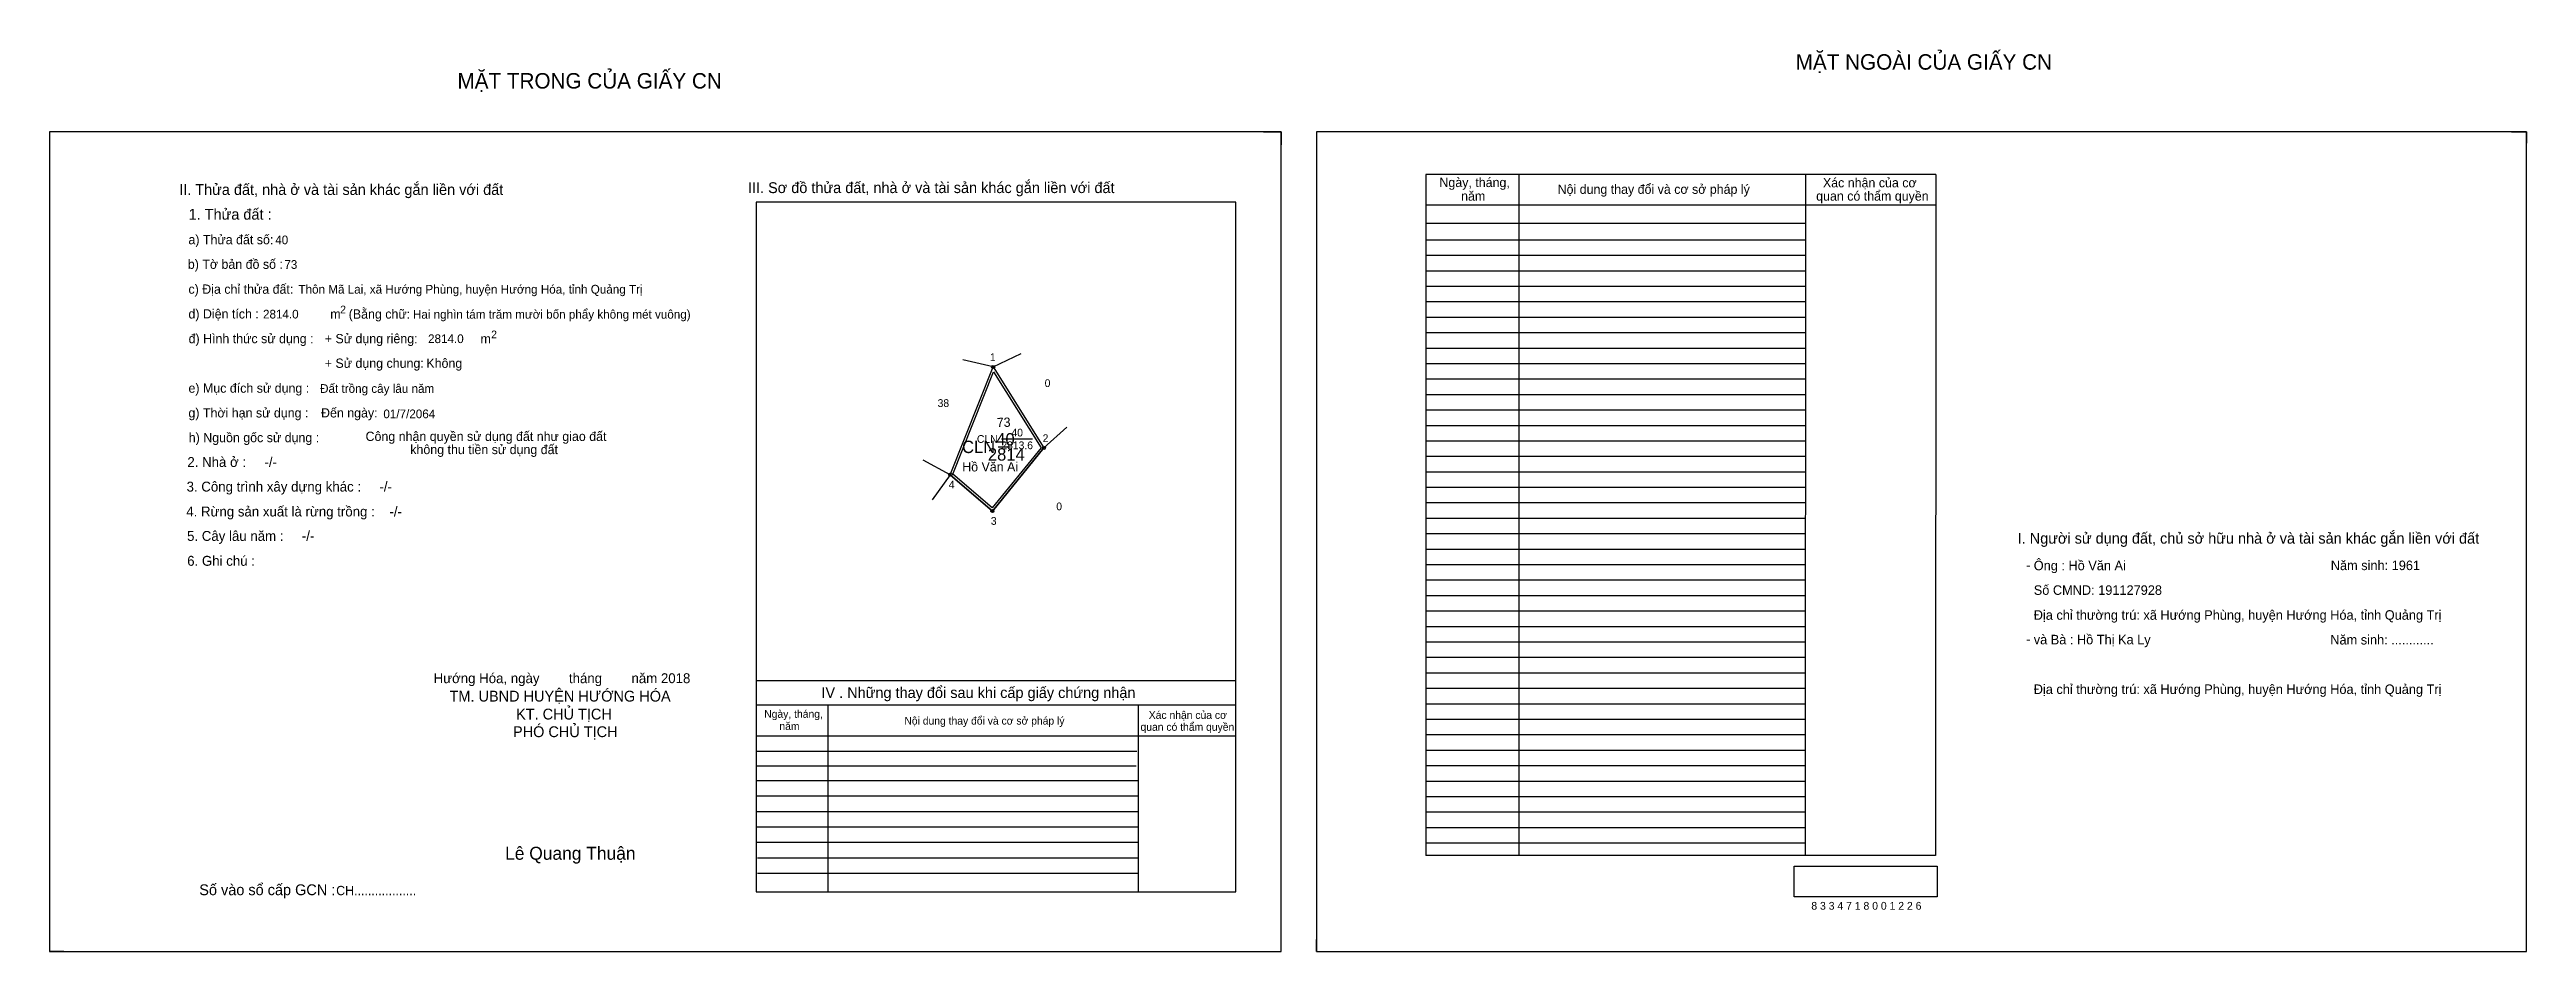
# Model space of a CAD drawing. Extents: x 532864 to 536371, y 1846471 to 1847054.
# Drawn here: x 534770 to 536371, y 1846471 to 1847054 of the extents above.
import ezdxf

# ---------------------------------------------------------------- set-up
doc = ezdxf.new("R2010")
doc.units = 0
for name, color, linetype in [('Default', 7, 'Continuous'), ('Level 10', 7, 'Continuous'), ('Level 11', 7, 'Continuous'), ('Level 13', 7, 'Continuous'), ('Level 2', 7, 'Continuous'), ('Level 27', 7, 'Continuous'), ('Level 3', 7, 'Continuous'), ('Level 36', 7, 'Continuous'), ('Level 4', 7, 'Continuous'), ('Level 5', 7, 'Continuous'), ('Level 55', 7, 'Continuous'), ('Level 6', 7, 'Continuous'), ('Level 7', 7, 'Continuous'), ('Level 8', 7, 'Continuous'), ('Level 9', 7, 'Continuous')]:
    doc.layers.add(name, color=color, linetype=linetype)

msp = doc.modelspace()

# ---------------------------------------------------------------- linework, layer by layer
at = {"layer": 'Level 10'}
for p, q in [((535554.4, 1847000.6), (535565.8, 1847000.6)), ((535565.8, 1847000.6), (535565.8, 1846992.2)), ((536361.2, 1847000.6), (536370.8, 1847000.6)), ((536370.8, 1847000.6), (536370.8, 1846993.2)), ((535379.1, 1846755.4), (535412.4, 1846796.2)), ((535351.9, 1846778.9), (535379.1, 1846755.4)), ((534769.6, 1846478.4), (534769.6, 1846470.6)), ((535588.6, 1846470.6), (535588.6, 1846478.4)), ((534778.8, 1846470.6), (534769.6, 1846470.6)), ((535588.6, 1846470.6), (535595.6, 1846470.6))]:
    msp.add_line(p, q, dxfattribs=at)
for points in [[(534769.6, 1846470.6), (535565.8, 1846470.6), (535565.8, 1847000.6), (534769.6, 1847000.6)], [(535588.6, 1846470.6), (536370.8, 1846470.6), (536370.8, 1847000.6), (535588.6, 1847000.6)], [(535351.9, 1846778.9), (535379.6, 1846848.6), (535412.4, 1846796.2), (535379.1, 1846755.4)], [(535353.5, 1846779.3), (535379.9, 1846845.5), (535410.7, 1846796.3), (535378.9, 1846757.4)]]:
    msp.add_lwpolyline(points, close=True, dxfattribs=at)
at = {"layer": 'Level 11'}
for centre in [(535379.6, 1846848.6), (535412.4, 1846796.2), (535351.9, 1846778.9), (535351.9, 1846778.9), (535379.1, 1846755.4)]:
    msp.add_circle(centre, 1, dxfattribs=at)
at = {"layer": 'Level 27'}
for p, q in [((535379.6, 1846848.6), (535397.6, 1846857.3)), ((535379.6, 1846848.6), (535360.1, 1846853.1)), ((535412.4, 1846796.2), (535427.2, 1846809.6)), ((535351.9, 1846778.9), (535334.3, 1846788.3)), ((535351.9, 1846778.9), (535340.2, 1846762.6))]:
    msp.add_line(p, q, dxfattribs=at)
at = {"layer": 'Level 6'}
msp.add_lwpolyline([(535897.5, 1846525.7), (535989.9, 1846525.7), (535989.9, 1846505.9), (535897.5, 1846505.9)], close=True, dxfattribs=at)
at = {"layer": 'Level 7'}
for p, q in [((535904.6, 1846930.6), (535659.4, 1846930.6)), ((535904.6, 1846920.6), (535659.4, 1846920.6)), ((535904.6, 1846910.6), (535659.4, 1846910.6)), ((535904.6, 1846900.6), (535659.4, 1846900.6)), ((535904.6, 1846890.6), (535659.4, 1846890.6)), ((535904.6, 1846880.6), (535659.4, 1846880.6)), ((535904.6, 1846870.6), (535659.4, 1846870.6)), ((535904.6, 1846860.6), (535659.4, 1846860.6)), ((535904.6, 1846850.6), (535659.4, 1846850.6)), ((535904.6, 1846840.6), (535659.4, 1846840.6)), ((535904.6, 1846830.6), (535659.4, 1846830.6)), ((535904.6, 1846820.6), (535659.4, 1846820.6)), ((535904.6, 1846810.6), (535659.4, 1846810.6)), ((535382.8, 1846796.9), (535390.9, 1846796.9)), ((535904.6, 1846800.6), (535659.4, 1846800.6)), ((535904.6, 1846790.6), (535659.4, 1846790.6)), ((535904.6, 1846780.6), (535659.4, 1846780.6)), ((535904.6, 1846770.6), (535659.4, 1846770.6)), ((535904.6, 1846760.6), (535659.4, 1846760.6)), ((535904.6, 1846750.6), (535659.4, 1846750.6)), ((535904.6, 1846740.6), (535659.4, 1846740.6)), ((535904.6, 1846730.6), (535659.4, 1846730.6)), ((535904.6, 1846720.6), (535659.4, 1846720.6)), ((535904.6, 1846710.6), (535659.4, 1846710.6)), ((535904.6, 1846700.6), (535659.4, 1846700.6)), ((535904.6, 1846690.6), (535659.4, 1846690.6)), ((535904.6, 1846680.6), (535659.4, 1846680.6)), ((535904.6, 1846670.6), (535659.4, 1846670.6)), ((535904.6, 1846660.6), (535659.4, 1846660.6)), ((535904.6, 1846650.6), (535659.4, 1846650.6)), ((535904.6, 1846640.6), (535659.4, 1846640.6)), ((535904.6, 1846630.6), (535659.4, 1846630.6)), ((535904.6, 1846620.6), (535659.4, 1846620.6)), ((535472.5, 1846599.9), (535226.4, 1846599.9)), ((535904.6, 1846610.6), (535659.4, 1846610.6)), ((535904.6, 1846600.6), (535659.4, 1846600.6)), ((535472.1, 1846590.4), (535226.4, 1846590.4)), ((535904.6, 1846590.6), (535659.4, 1846590.6)), ((535473.4, 1846581), (535226.4, 1846581)), ((535473.4, 1846571), (535226.4, 1846571)), ((535904.6, 1846580.6), (535659.4, 1846580.6)), ((535904.6, 1846570.6), (535659.4, 1846570.6)), ((535473.4, 1846561), (535226.4, 1846561)), ((535904.6, 1846560.6), (535659.4, 1846560.6)), ((535473.4, 1846551), (535226.4, 1846551)), ((535473.4, 1846541), (535226.4, 1846541)), ((535904.6, 1846550.6), (535659.4, 1846550.6)), ((535904.6, 1846540.6), (535659.4, 1846540.6)), ((535473.4, 1846531), (535227.2, 1846531)), ((535473.4, 1846521), (535227.2, 1846521))]:
    msp.add_line(p, q, dxfattribs=at)
at = {"layer": 'Level 8'}
for p, q in [((535989, 1846973.1), (535659.4, 1846973.1)), ((535659.4, 1846973.1), (535659.4, 1846532.6)), ((535719.4, 1846973.1), (535719.4, 1846532.6)), ((535904.7, 1846972.9), (535904.6, 1846532.6)), ((535989, 1846973.1), (535988.8, 1846532.6)), ((535536.4, 1846955.2), (535226.4, 1846955.2)), ((535226.4, 1846955.2), (535226.4, 1846509.2)), ((535536.4, 1846509.2), (535536.4, 1846955.2)), ((535989, 1846953.1), (535659.4, 1846953.1)), ((535904.6, 1846941.3), (535659.4, 1846941.3)), ((535536.4, 1846645.6), (535226.4, 1846645.6)), ((535536.4, 1846629.9), (535226.4, 1846629.9)), ((535272.7, 1846629.9), (535272.7, 1846509.2)), ((535473.4, 1846629.9), (535473.4, 1846509.2)), ((535536.4, 1846609.9), (535226.4, 1846609.9)), ((535988.8, 1846532.6), (535659.4, 1846532.6)), ((535226.4, 1846509.2), (535536.4, 1846509.2))]:
    msp.add_line(p, q, dxfattribs=at)
at = {"layer": 'Level 9'}
msp.add_line((535384.9, 1846802), (535405, 1846802), dxfattribs=at)

# ---------------------------------------------------------------- texts
at = {"layer": 'Default'}
for s, p in [('e) Mục đích sử dụng :', (534859.4, 1846831.9)), ('g) Thời hạn sử dụng :', (534859.4, 1846815.9)), ('Đến ngày:', (534945.1, 1846815.9)), ('h) Nguồn gốc sử dụng :', (534859.6, 1846799.9)), ('Công nhận quyền sử dụng đất như giao đất', (534973.9, 1846800.7)), ('không thu tiền sử dụng đất', (535002.8, 1846792.2))]:
    msp.add_text(s, height=6, dxfattribs=at).set_placement(p)
at = {"layer": 'Level 13'}
for s, p in [('40', (535391.4, 1846803.6)), ('CLN', (535369.1, 1846799.5)), ('2813.6', (535384.9, 1846795.4))]:
    msp.add_text(s, height=5, dxfattribs=at).set_placement(p)
at = {"layer": 'Level 2'}
msp.add_text('Hồ Văn Ai', height=6, dxfattribs=at).set_placement((535359.6, 1846781))
at = {"layer": 'Level 3'}
msp.add_text('CLN ', height=8, dxfattribs=at).set_placement((535359.5, 1846792.9))
at = {"layer": 'Level 36'}
for s, p in [('0', (535412.9, 1846835.6)), ('38', (535343.7, 1846822.7)), ('0', (535420.4, 1846755.9))]:
    msp.add_text(s, height=5, dxfattribs=at).set_placement(p)
at = {"layer": 'Level 4'}
msp.add_text('40', height=8, dxfattribs=at).set_placement((535381.6, 1846797.8))
at = {"layer": 'Level 5'}
msp.add_text('2814', height=8, dxfattribs=at).set_placement((535376.2, 1846788))
at = {"layer": 'Level 55'}
for s, height, p in [('1', 0.8, (535379.4, 1846848.6)), ('38', 0.22, (535379.5, 1846848.4)), ('38', 0.22, (535379.5, 1846848.4)), ('0', 0.22, (535379.5, 1846848.4)), ('2', 0.8, (535412.1, 1846796.2)), ('0', 0.22, (535412.3, 1846795.9)), ('0', 0.22, (535412.3, 1846795.9)), ('0', 0.22, (535412.3, 1846795.9)), ('4', 0.8, (535351.6, 1846778.9)), ('38', 0.22, (535351.7, 1846778.6)), ('38', 0.22, (535351.7, 1846778.6)), ('0', 0.22, (535351.8, 1846778.6)), ('0', 0.22, (535351.8, 1846778.6)), ('3', 0.8, (535378.9, 1846755.4)), ('0', 0.22, (535379, 1846755.2)), ('0', 0.22, (535379, 1846755.2))]:
    msp.add_text(s, height=height, dxfattribs=at).set_placement(p)
at = {"layer": 'Level 6'}
for s, height, p in [('40', 5.63, (534915.5, 1846927.9)), ('73', 5.63, (534921.4, 1846912)), ('Thôn Mã Lai, xã Hướng Phùng, huyện Hướng Hóa, tỉnh Quảng Trị', 5.64, (534930.5, 1846896)), ('2814.0', 5.63, (534907.6, 1846879.9)), ('Hai nghìn tám trăm mười bốn phẩy không mét vuông)', 5.632, (535004.5, 1846879.8)), ('2814.0', 5.63, (535014.3, 1846864)), ('Đất trồng cây lâu năm', 5.64, (534944.5, 1846831.8)), ('01/7/2064', 5.64, (534985.4, 1846815.4)), ('Ông : Hồ Văn Ai', 6.16, (536052.3, 1846717.1)), ('Năm sinh: 1961', 6.16, (536244.3, 1846717.2)), ('Số CMND: 191127928', 6.16, (536052.3, 1846701.2)), ('Địa chỉ thường trú: xã Hướng Phùng, huyện Hướng Hóa, tỉnh Quảng Trị', 6.16, (536052.3, 1846685.1)), ('và Bà : Hồ Thị Ka Ly', 6.16, (536052.3, 1846669.2)), ('Năm sinh: ............', 6.16, (536244, 1846669.1)), ('Địa chỉ thường trú: xã Hướng Phùng, huyện Hướng Hóa, tỉnh Quảng Trị', 6.16, (536052.3, 1846637.1)), ('8 3 3 4 7 1 8 0 0 1 2 2 6', 5.04, (535908.5, 1846497.6))]:
    msp.add_text(s, height=height, dxfattribs=at).set_placement(p)
at = {"layer": 'Level 7'}
for s, height, p in [('MẶT NGOÀI CỦA GIẤY CN', 10, (535898.4, 1847040.8)), ('MẶT TRONG CỦA GIẤY CN', 10, (535033.3, 1847028.6)), ('II. Thửa đất, nhà ở và tài sản khác gắn liền với đất', 7, (534853.4, 1846959.8)), ('III. Sơ đồ thửa đất, nhà ở và tài sản khác gắn liền với đất', 7, (535221.1, 1846961)), ('Ngày, tháng,', 6, (535668.1, 1846964.9)), ('Xác nhận của cơ', 6, (535916, 1846964.7)), ('năm', 6, (535682.1, 1846956.1)), ('Nội dung thay đổi và cơ sở pháp lý', 6, (535744.5, 1846960.5)), (' quan có thẩm quyền', 6, (535909.4, 1846956.1)), ('1. Thửa đất :', 7, (534859.5, 1846943.8)), ('a) Thửa đất số:', 6, (534859.4, 1846927.9)), ('b) Tờ bản đồ số :', 6, (534859, 1846912)), ('c) Địa chỉ thửa đất:', 6, (534859.4, 1846895.9)), ('2', 5, (534957.5, 1846883.2)), ('d) Diện tích :', 6, (534859.4, 1846879.9)), ('m', 6, (534951.1, 1846879.8)), ('(Bằng chữ:', 6, (534963, 1846879.8)), ('2', 5, (535055.1, 1846867.1)), ('đ) Hình thức sử dụng :', 6, (534859.5, 1846863.9)), ('+ Sử dụng riêng:', 6, (534947.5, 1846863.9)), ('m', 6, (535048.2, 1846863.8)), ('+ Sử dụng chung:', 6, (534947.5, 1846848)), ('Không', 6, (535013.2, 1846848)), ('2. Nhà ở :     -/-', 6.4, (534858.7, 1846783.9)), ('3. Công trình xây dựng khác :     -/-', 6.4, (534858.2, 1846768)), ('4. Rừng sản xuất là rừng trồng :    -/-', 6.4, (534858, 1846751.9)), ('5. Cây lâu năm :     -/-', 6.4, (534858.5, 1846736.1)), ('I. Người sử dụng đất, chủ sở hữu nhà ở và tài sản khác gắn liền với đất', 7, (536041.9, 1846734.3)), ('6. Ghi chú :', 6.4, (534858.6, 1846720)), ('-', 6.4, (536047.3, 1846717.3)), ('-', 6.4, (536047.3, 1846669.4)), ('Hướng Hóa, ngày        tháng        năm 2018', 6.4, (535017.9, 1846644.1)), ('TM. UBND HUYỆN HƯỚNG HÓA', 7, (535028.2, 1846632.2)), ('IV . Những thay đổi sau khi cấp giấy chứng nhận', 7, (535268.6, 1846634.5)), ('PHÓ CHỦ TỊCH', 7, (535069.2, 1846609.2)), ('KT. CHỦ TỊCH', 7, (535071.2, 1846620.6)), ('Ngày, tháng,', 5, (535231.6, 1846621.7)), ('năm', 5, (535241.4, 1846613.8)), ('Nội dung thay đổi và cơ sở pháp lý', 5, (535322.2, 1846617.3)), (' quan có thẩm quyền', 5, (535473, 1846613.3)), ('Xác nhận của cơ', 5, (535480.2, 1846621)), ('Lê Quang Thuận', 8.4, (535064.1, 1846529.9)), ('Số vào sổ cấp GCN :', 7, (534866.4, 1846507)), ('CH..................', 6, (534954.9, 1846507))]:
    msp.add_text(s, height=height, dxfattribs=at).set_placement(p)
msp.add_text('73', height=6, rotation=2, dxfattribs=at).set_placement((535382, 1846809.6))
at = {"layer": 'Level 9'}
for s, p in [('1', (535377.5, 1846852.4)), ('2', (535411.6, 1846800)), ('4', (535350.9, 1846770)), ('3', (535378.1, 1846746.5))]:
    msp.add_text(s, height=5, dxfattribs=at).set_placement(p)

doc.saveas('drawing.dxf')
